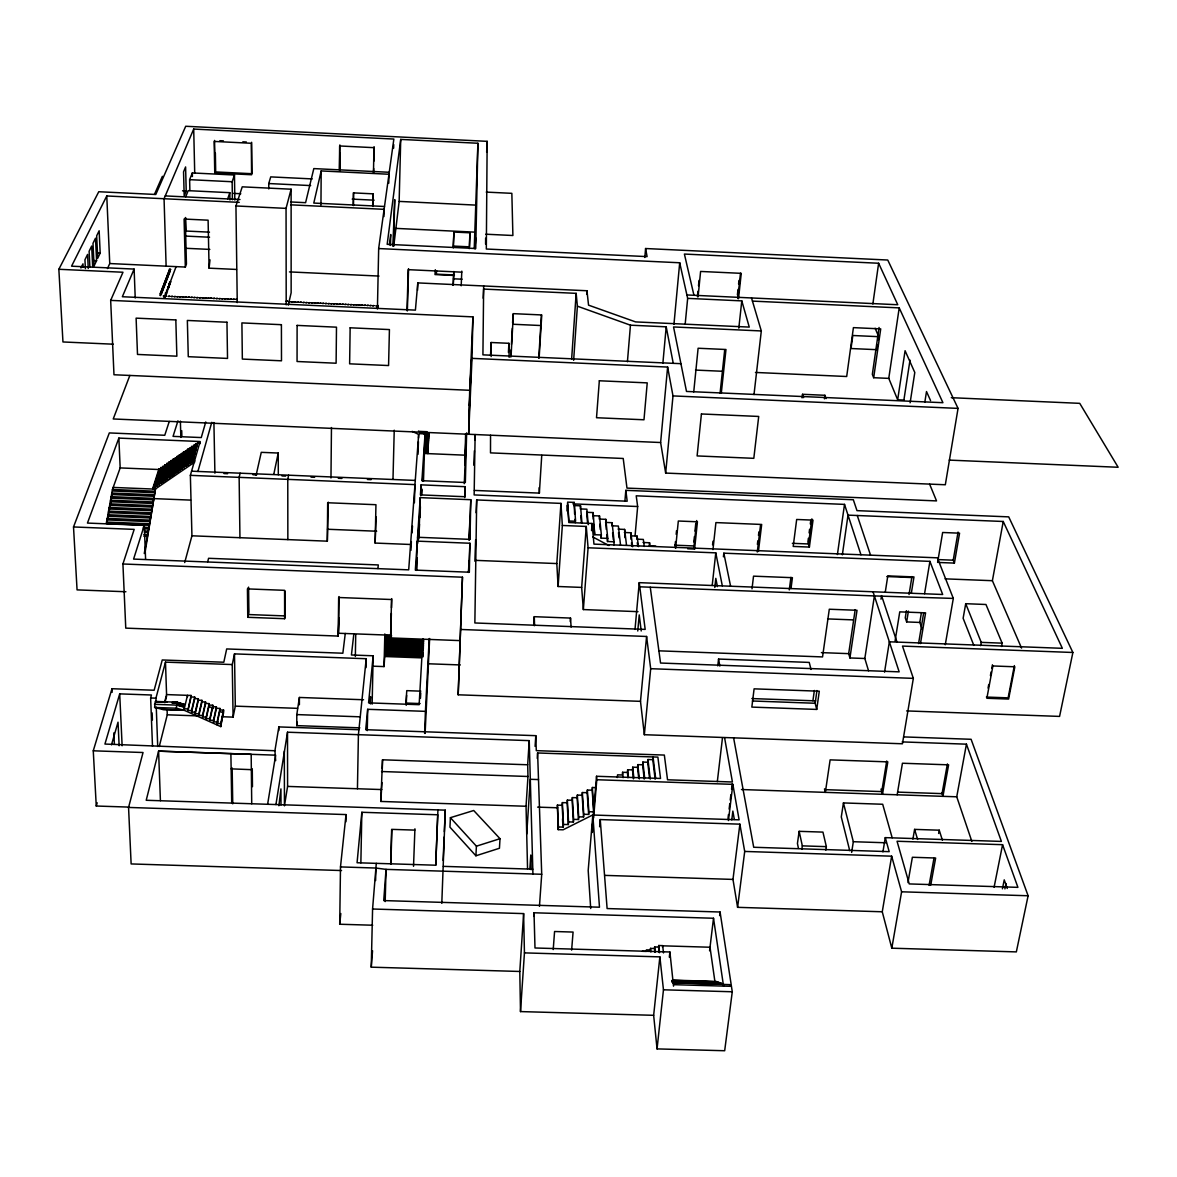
<?xml version="1.0" encoding="UTF-8"?>
<svg xmlns="http://www.w3.org/2000/svg" width="1177" height="1177" viewBox="0 0 1177 1177"><rect width="100%" height="100%" fill="white"/><g stroke="black" fill="none" stroke-linecap="round" stroke-linejoin="round"><path stroke-width="1.5" d="M359.868 727.842L296.781 725.635L296.795 714.586L299.399 697.461L363.561 699.756M299.385 704.758L299.399 697.461M490.544 435.284L490.5 452.88L623.221 458.471L626.973 488.102L936.539 500.902L929.609 484.1M491.147 356.543L491.162 342.507L508.905 343.301L509.155 357.337M320.953 205.048L321.189 170.93L388.969 174.255L388.763 183.215M113.36 344.199L62.955 341.963L58.85 269.283L98.765 191.733L155.791 194.485L185.716 126.263L487.16 141.343L486.322 249.024L647.1 256.615L645.585 248.524L887.752 260.029L958.049 408.39L945.322 484.762L665.667 473.08L660.621 442.523L667.624 367.062L472.006 358.367L472.933 316.878L110.667 300.385L113.978 374.757L469.697 390.293L468.637 434.342L472.006 358.367M184.701 562.547L191.939 535.8L327.324 541.17L327.677 502.756L375.949 504.712L375.139 543.068L411.288 544.51M328.295 502.167L327.324 541.17M485.586 244.095L485.63 238.137M330.972 477.98L331.458 427.545M339.388 169.709L339.638 145.963L373.948 147.669L373.462 173.21M339.579 170.503L339.859 144.948M339.844 170.9L340.05 152.686M483.659 285.967L482.923 354.851L680.924 363.678M125.895 591.751L77.064 589.883L73.518 526.958L134.178 529.385L122.923 563.989L125.762 628.135L338.196 636.066L338.652 597.504L391.558 599.52L390.558 638.022L390.867 634.388M338.991 596.592L338.549 633.255L390.793 635.212L391.367 613.246M339.05 617.793L338.196 636.066M372.726 925.225L339.712 924.239L340.491 866.919L346.023 814.572L128.558 807.437L131.133 863.933L341.536 870.539M353.174 205.269L353.35 192.881L372.918 193.837L372.682 206.21M353.497 205.578L353.688 192.719M345.92 821.811L346.023 814.572M475.626 539.831L474.89 561.238M637.993 611.657L583.351 609.568L581.659 587.411L558.104 586.499L562.341 525.472L560.943 503.388L476.7 499.945L474.861 622.971L645.173 629.401L639.243 582.659L942.674 594.488L929.918 561.37L723.826 553.175L723.414 556.795M355.351 656.457L355.719 634.668M357.44 788.752L358.411 734.683L366.209 658.723L234.488 653.882L232.252 664.564L233.09 717.131L222.129 716.734M372.962 206.519L373.197 193.661M373.624 172.166L373.697 168.532M373.83 161.234L374.109 146.654M360.868 862.844L361.839 812.277L437.741 814.778L435.711 865.213L357.072 862.756L361.839 812.277M366.032 667.653L366.209 658.723M367.268 730.652L367.695 709.304L425.412 711.349L429.222 638.655M377.42 308.948L378.67 248.553L393.854 139.063L193.705 129.058L164.059 198.722L166.119 266.164M370.402 703.92L370.549 696.578L369.916 703.272M475.361 243.61L475.493 237.651L475.125 248.921M469.623 539.596L470.02 520.322L469.123 539.846M477.906 143.256L475.729 248.524L387.174 244.33L400.724 139.401L477.906 143.256L474.243 248.479M469.917 543.244L469.329 572.213L415.334 570.109L417.291 541.14L469.917 543.244L468.578 572.449M417.555 537.271L420.233 497.636L470.8 499.71L469.991 539.36L417.555 537.271L417.379 542.744M372.138 704.14L373.168 655.795L351.423 654.986L353.836 633.976M376.066 516.865L375.139 543.068M383.952 216.553L384.099 209.329L290.587 204.827M903.73 736.905L971.099 739.288L1028.109 895.756L1016.339 951.899L891.813 948.191L882.264 911.778L737.596 907.335L744.703 851.442L739.877 824.165L600.241 819.575L607.111 908.556L720.074 912.013L732.271 991.77L724.679 1050.737L657.046 1048.898L653.647 1015.31L520.499 1011.587L519.793 971.466L371.255 967.17L372.579 909.012L376.287 863.359M375.61 880.558L375.904 868.038L340.491 866.919M390.484 245.419L390.735 234.517L389.44 244.757M393.633 148.184L393.721 144.536M392.853 246.273L394.722 199.59L393.589 245.993M373.227 666.197L384.04 666.579L384.835 633.947M526.045 806.26L380.818 801.449L382.525 759.798L527.679 764.77L527.973 776.482L526.045 806.26L527.546 868.597M384.04 666.579L386.188 635.418L391.588 635.624M380.818 801.449L381.951 782.558M382.304 768.552L382.525 759.798M393.765 246.008L399.15 201.399L400.724 139.401M393 478.745L394.236 430.208M391.514 607.759L391.75 598.607M906.628 710.923L1059.58 716.41L1072.88 652.485L902.494 646.085L913.337 678.364L902.435 743.776L644.349 734.713L640.494 701.345L458.177 694.798L462.473 577.201L122.923 563.989M465.239 486.69L464.974 496.723L420.424 494.899L421.101 484.865L465.239 486.69L464.753 497.577M466.636 432.886L465.342 482.496L421.91 480.702L425.029 434.284L418.468 431.032M385.188 901.582L386.041 869.376L375.904 868.038M390.69 863.771L391.647 829.358L414.76 830.109M390.896 864.198L391.853 829.873M407.036 310.551L408.184 269.665L461.781 272.167M407.36 310.86L408.551 268.65M458.177 694.798L462.473 577.201M464.297 483.688L466.327 434.298M465.636 433.857L464.797 465.018L466.136 434.166M469.932 232.811L469.535 246.846L453.248 246.067L453.925 232.046L469.932 232.811L469.255 248.671M417.57 290.248L417.791 282.907L586.97 290.748L588.544 305.152L635.609 321.909L749.263 327.088L741.79 300.885L687.662 298.37L679.703 262.765L378.67 248.553M406.639 695.401L406.197 705.303M410.95 550.35L411.362 541.567M414.392 502.785L414.966 484.615L190.365 475.346L191.939 535.8M418.026 454.293L418.423 441.64M418.541 438.021L418.659 434.401L412.185 431.37M416.349 570.404L417.291 541.14M416.687 570.198L417.099 557.736M418.585 539.39L419.233 519.381L417.614 543.539M418.924 537.948L420.233 497.636M419.159 533.313L419.468 524.162M419.703 516.85L420.057 505.875M420.027 517.571L420.38 506.669M420.733 495.767L421.101 484.865M421.44 495.193L421.616 489.764M422.72 480.805L422.881 475.537L422.543 480.613M423.47 481.29L425.029 434.284M413.524 866.301L414.922 828.814M428.796 433.165L427.854 453.616L428.811 433.062L419.954 432.798M251.731 803.788L251.172 754.325L158.601 751.147L146.213 800.272L445.259 810.144L441.802 903.318M423.014 656.884L423.146 653.338M424.617 733.389L425.412 711.349M425.103 733.462L429.634 638.508M453.307 247.92L453.925 232.046M453.189 285.349L453.763 273.314M435.74 865.242L437.932 809.894M461.193 285.79L461.796 271.137M443.126 860.461L444.112 837.097M444.347 831.698L445.259 810.144M450.394 817.677L449.967 827.181L475.905 855.782L499.445 848.264L500.004 838.701L473.713 810.512L450.394 817.677L476.405 846.175L475.905 855.782M469.697 390.293L472.933 316.878M469.329 405.418L471.344 359.971L469.079 416.261M453.248 285.334L453.778 271.504M468.961 539.949L470.8 499.71M486.66 152.216L487.16 141.343M468.49 572.154L468.99 561.223M473.743 465.15L474.405 450.747M474.89 439.948L475.14 434.548L474.14 494.928L627.179 501.211L625.826 490.338L853.325 499.739L856.988 510.641L1008.704 516.865L1072.88 652.485M483.188 298.237L483.615 289.071L576.156 293.353L577.392 306.182L573.64 360.309M476.096 512.745L476.7 499.945M490.544 355.292L491.162 342.507M508.42 352.438L508.905 343.301M510.774 356.911L511.156 349.775M511.451 344.42L512.319 328.339M512.598 322.984L513.084 314.053M511.039 356.631L513.349 313.656L541.758 314.95L539.14 357.882M422.94 638.67L419.144 704.685L368.592 702.875L373.168 655.795M420.454 698.255L420.748 692.929M385.453 648.13L386.203 635.786M538.772 358.161L541.376 315.348M474.39 490.426L539.36 493.104L541.744 455.381M533.711 625.458L534.27 616.689L570.521 618.072L571.11 627.091M527.679 764.77L529.238 740.627L287.512 732.212L275.933 804.553M526.722 834.022L530.312 779.292L538.507 779.571M519.793 971.466L523.618 913.602L372.579 909.012M535.094 746.38L535.8 735.669L365.709 729.711L367.695 709.304M435.313 269.724L434.99 274.565L454.293 275.462M421.646 494.193L421.984 489.102M436.564 270.695L436.329 274.153L454.44 274.991M529.841 869.214L530.783 855.002L531.18 869.729M537.256 758.371L537.609 752.971L657.884 757.12L660.532 778.453L596.533 776.276L593.046 818.03M520.499 1011.587L524.442 952.884L523.618 913.602M558.104 586.499L556.809 563.562L560.943 503.388M571.625 359.206L576.156 293.353M533.769 916.397L534.02 912.778L713.512 918.251L723.546 986.105M566.976 510.95L567.373 505.477M539.449 906.305L541.714 874.276L537.609 752.971M411.994 532.931L412.494 526.031M586.705 294.397L586.97 290.748M574.611 514.114L574.185 502.402L567.608 502.138L568.918 520.984L575.612 521.249L574.185 502.402M418.659 434.401L408.699 569.845L133.589 559.09L144.285 525.354L87.451 523.074L118.862 438.094L200.119 441.522L190.365 475.346M570.256 621.574L570.521 618.072M557.398 805.112L558.428 826.96L563.283 827.107L562.179 805.274L557.398 805.112L558.222 829.638L563.077 829.8L593.841 814.41M573.964 505.536L580.526 505.801L580.305 508.92L586.867 509.185L588.22 524.677M558.222 829.638L558.428 826.96M562.179 805.274L562.385 802.611L567.152 802.773L568.344 824.577L563.489 824.43L562.385 802.611M553.219 949.559L554.573 931.507L573.081 932.066L571.625 950.104M563.283 827.107L563.489 824.43M581.659 587.411L586.278 526.443L562.341 525.472M567.152 802.773L567.358 800.095L572.14 800.257L573.405 822.046L568.55 821.884L567.358 800.095M583.351 609.568L588.088 547.776L586.278 526.443M568.344 824.577L568.55 821.884M591.545 530.636L592.09 523.471L568.8 522.529L567.491 503.653M593.267 519.145L593.193 512.583L586.632 512.304M572.14 800.257L572.36 797.594L577.142 797.741L578.481 819.516L573.611 819.354L572.36 797.594M613.908 544.922L614.159 541.788L607.509 541.523L607.773 538.389L601.109 538.124L601.359 534.976L594.694 534.711L593.193 512.583M371.255 967.17L372.55 950.781M573.405 822.046L573.611 819.354M577.142 797.741L577.348 795.078L582.144 795.225L583.557 816.97L578.701 816.809L577.348 795.078M592.943 515.688L599.505 515.953L599.255 519.057L605.802 519.337L607.773 538.389M578.481 819.516L578.701 816.809M582.144 795.225L582.35 792.548L587.146 792.709L588.647 814.425L583.777 814.263L582.35 792.548M606.258 529.37L605.802 519.337M583.557 816.97L583.777 814.263M587.146 792.709L587.367 790.032L592.163 790.194L593.738 811.88L588.868 811.718L587.367 790.032M605.552 522.426L612.084 522.691L611.834 525.795L618.366 526.06L620.544 545.186M588.647 814.425L588.868 811.718M627.429 361.722L630.46 325.19L577.392 306.182M592.163 790.194L592.384 787.501L595.577 787.619M596.533 776.276L596.798 779.733L732.844 784.353L739.112 819.839L592.825 815.014L588.191 870.436L590.707 908.512M591.972 830.741L592.59 823.488M593.738 811.88L592.384 787.501M592.384 832.477L592.678 828.843M593.605 817.927L596.798 779.733M644.834 257.469L645.585 248.524M624.899 501.137L625.826 490.338M624.987 537.727L624.619 529.415L618.102 529.15M599.637 826.74L600.241 819.575M385.6 648.733L386.689 636.242M417.791 282.907L415.407 310.125L122.349 296.736L134.119 269.077L71.562 266.179L106.769 195.97L239.24 202.356M631.034 539.331L630.872 532.754L624.354 532.49M635.08 535.623L637.654 506.522L636.213 495.811L844.512 504.389L860.961 554.779M630.607 535.829L637.11 536.094L636.845 539.169L643.333 539.434L644.29 546.452M617.307 777.541L617.557 774.834L622.353 774.996L622.604 772.289L627.415 772.45L627.944 777.82M635.006 629.415L639.243 582.659M637.757 631.004L639.229 614.924L641.215 630.99M662.872 363.296L666.211 326.823L630.46 325.19M627.415 772.45L627.665 769.743L632.476 769.905L633.403 778.85M643.054 542.494L649.557 542.759L649.263 545.819L655.751 546.084M673.95 324.308L679.703 262.765M632.476 769.905L632.726 767.183L637.537 767.36L638.699 778.071M640.494 701.345L646.585 636.463L461.104 629.489M637.537 767.36L637.802 764.638L642.613 764.8L644.216 779.071M665.667 473.08L672.994 395.913L667.624 367.062M644.349 734.713L650.69 668.698L646.585 636.463M642.613 764.8L642.877 762.078L647.703 762.24L649.557 778.277M685.205 323.881L687.662 298.37M647.703 762.24L647.968 759.518L652.794 759.68L655.133 779.262M697.431 296.663L697.961 291.219M698.505 285.79L699.035 280.347M698.079 296.869L700.595 271.446L741.26 273.344L738.509 298.737M652.794 759.68L653.058 756.958L655.633 778.291M675.451 541.552L675.098 545.186L694.033 545.951L696.681 520.543M676.172 534.299L676.54 530.665M693.739 391.926L698.108 348.245L725.974 349.495L721.295 393.147M377.92 568.55L378.288 564.945L208.579 558.295L207.696 561.797M339.712 924.239L340.815 913.529M654.853 952.105L654.471 948.515L650.528 948.397L650.366 949.971L646.438 949.854L646.276 951.413L642.333 951.296M693.841 541.994L694.401 536.565M694.96 531.136L695.725 523.883M687.692 548.776L694.592 549.056L697.431 521.794L678.32 521.014L675.598 548.305L675.039 544.804M654.471 948.515L654.633 946.955L658.576 947.073L659.149 952.443M658.576 947.073L658.737 945.514L662.68 945.631L663.49 952.929M653.647 1015.31L659.87 956.872L524.442 952.884M720.074 393.236L724.723 349.716M662.504 947.191L662.68 945.631M737.405 294.853L737.994 289.439M738.582 284.01L738.979 280.406M737.744 298.531L740.48 273.196M657.046 1048.898L663.46 989.798L659.87 956.872M712.571 544.819L712.968 541.214M712.968 549.6L715.91 522.588L761.681 524.456L758.429 551.41M669.316 957.166L669.89 951.987L534.991 947.985L534.02 912.778M738.803 328.148L741.79 300.885M712.203 585.425L715.778 552.852L588.088 547.776M714.807 587.485L715.807 578.363L717.396 586.587M673.524 986.179L669.89 951.987M717.779 665.873L718.558 659.046L809.232 662.416L811.041 669.463M754.001 394.575L761.313 330.958L751.514 297.958M717.323 781.675L722.472 737.847M752.015 588.809L753.53 576.156L792.415 577.686L791.003 588.515M757.399 544.377L757.826 540.787M758.474 535.417L758.915 531.842M757.282 552.013L760.533 525.104M709.584 950.795L713.512 918.251M728.033 818.162L728.475 814.543M729.122 809.114L729.784 803.685M730.226 800.08L730.888 794.652M731.55 789.223L732.197 783.808M728.431 820.546L732.844 784.353M345.273 633.461L342.86 653.22L226.69 648.939L223.807 662.224L162.249 659.973L154.143 690.237L111.992 688.722L93.263 750.808L96.264 806.024L128.955 807.098M719.633 915.603L720.074 912.013M731.785 819.913L732.859 811.085L734.316 819.442M737.596 907.335L732.977 879.41L739.877 824.165M802.067 397.87L802.523 394.295L824.886 395.281L826.033 398.62M789.281 589.927L790.929 577.333M824.415 398.841L824.886 395.281M808.393 538.257L807.922 541.847L809.393 547.07L793.195 546.422L796.682 519.469L813.013 520.131L809.393 547.07M809.114 532.887L809.585 529.312M810.306 523.942L810.791 520.366M811.88 518.88L808.525 543.965L792.356 543.318M812.91 700.771L814.366 690.458M816.72 709.422L819.295 691.208L754.104 688.839L751.838 707.097L816.72 709.422L815.161 703.257L816.956 690.546M837.406 554.558L844.512 504.389M872.863 303.99L878.63 263.251L684.396 254.055L693.944 295.28M825.827 850.147L826.357 846.646L822.944 832.11L799.154 831.33L797.432 843.526L798.477 848.396M842.349 554.838L848.014 515.129L1003.231 521.485L1062.36 648.321L889.356 641.803L884.545 672.126M801.831 849.382L802.331 845.866L799.154 831.33M879.072 327.471L872.334 374.36L873.672 377.714L888.767 378.376L897.668 399.783L904.26 400.077M877.071 348.054L877.542 344.802M878.248 339.932L878.704 336.681L875.144 328.265M873.672 377.714L880.72 328.883L853.413 327.633L846.69 376.508L755.457 372.447M888.767 378.376L899.213 307.888L752.456 301.106M868.552 670.816L864.83 658.502L849.926 657.958L848.676 653.647L855.193 609.612M849.926 657.958L857.018 610.289L829.299 609.23L822.546 656.928L659.046 650.837M296.781 725.635L297.295 722.192M897.668 399.783L905.084 350.717L914.794 372.491L910.115 402.799M903.892 400.062L909.998 360.088M864.83 658.502L874.393 595.93L953.311 598.416L945.263 644.746M892.166 837.744L882.691 804.259L843.438 802.935L841.29 816.97L849.735 850.677M880.999 599.196L881.544 595.621L897.006 642.098M885.281 592.119L887.796 575.891L913.97 576.921L911.336 593.134M851.633 852.428L853.325 841.717L843.438 802.935M924.842 402.107L926.505 391.544L930.566 400.592M895.108 640.818L899.758 611.863L925.593 612.849L920.458 643.598M287.512 732.212L287.585 786.413L284.451 805.833L284.334 751.147M906.422 610.701L905.26 617.881L906.658 621.927L919.796 622.442L922.253 629.298M909.041 594.532L911.94 576.583M906.658 621.927L908.409 611.128M275.668 760.636L274.918 750.749L278.846 726.915L358.926 729.711M267.62 804.274L275.639 755.163L158.601 751.147L160.41 800.684M886.722 760.989L881.735 791.591L824.68 789.649M919.796 622.442L921.282 613.452M924.563 593.708L929.918 561.37M882.927 851.868L885.281 837.627L1001.392 841.423L966.435 744.173L902.171 741.907M918.575 643.539L923.68 612.864M897.154 794.784L902.435 763.24L948.618 764.844L942.939 796.343L941.791 792.842M937.613 562.429L942.645 532.49L959.564 533.181L954.4 563.092L939.29 562.503M144.948 553.19L155.452 489.146L113.183 487.425L113.257 488.926M882.264 911.778L891.651 856.179L744.703 851.442M958.063 532.092L953.223 560.193L938.157 559.59M284.643 618.705L284.584 590.324L247.435 588.897L247.773 617.307L284.643 618.705L285.275 615.1M891.813 948.191L901.597 891.798L891.651 856.179M912.896 839.142L914.603 829.388L939.231 830.197L942.424 840.26M907.967 882.573L912.381 857.268L935.641 858.018L930.727 885.119M1001.524 646.453L1002.142 643.157L985.958 604.492L965.714 603.698L963.124 618.263L973.835 645.393M947.397 763.917L942.056 793.622L898.183 792.136M929.065 885.384L933.964 858.327M938.643 833.448L939.231 830.197M980.632 645.673L981.235 642.362L965.714 603.698M1021.562 648.115L992.388 580.702L1003.231 521.485M971.864 841.437L956.739 796.8L966.435 744.173M106.886 522.882L109.902 506.801M110.579 503.226L112.256 494.281M988.062 688.089L988.739 684.499M990.416 675.539L991.093 671.949M991.755 668.359L992.432 664.784M1014.353 665.593L1008.13 697.858L986.385 697.064M288.586 475.199L287.776 479.363L287.85 539.61M994.079 887.296L1002.569 844.689L897.051 841.246L909.247 883.927L1017.914 887.355L1002.569 844.689M233.09 717.131L235.312 706.141L234.488 653.882M1002.421 888.826L1004.231 879.866L1007.262 888.488M1004.908 888.9L1005.997 883.53M247.773 617.307L248.877 611.908L248.597 587.117M172.386 702.242L177.815 702.434L177.094 705.317L177.006 702.198L155.261 701.433L154.614 707.451L176.388 708.216L184.289 710.305L220.805 726.621L223.586 710.069L220.025 709.952L217.142 723.487L220.746 723.62L223.586 710.069M273.829 474.14L278.228 453.042L261.265 452.336L256.115 475.184M220.776 725.12L223.615 711.57M217.112 721.987L219.996 708.451L216.421 708.333L213.508 721.869L217.112 721.987L217.142 723.487M217.171 724.988L217.892 721.604M213.478 720.368L216.391 706.833L212.816 706.715L209.859 720.236L213.478 720.368L213.508 721.869M209.83 718.735L212.787 705.214L209.212 705.097L206.21 718.603L209.83 718.735L209.859 720.236M206.181 717.102L209.168 703.596L205.592 703.463L202.562 716.97L206.181 717.102L206.21 718.603M202.518 715.469L205.563 701.978L201.988 701.845L198.898 715.336L202.518 715.469L202.562 716.97M198.869 713.836L201.944 700.344L198.369 700.227L195.25 713.703L198.869 713.836L198.898 715.336M195.205 712.188L198.325 698.726L194.735 698.594L191.586 712.07L195.205 712.188L195.25 713.703M321.189 170.93L313.788 203.077L384.496 206.49M288.277 305.123L291.146 292.749L291.116 189.203L242.241 186.834L235.944 205.96L237.254 302.636M191.542 710.555L194.705 697.093L191.115 696.961L187.923 710.422L191.542 710.555L191.586 712.07M187.923 710.422L191.071 695.46L166.575 694.592L164.854 701.315M178.83 704.052L184.112 704.243L183.435 707.053L183.347 704.023L182.656 706.847L182.567 703.802L179.022 703.669M240.137 473.183L239.137 477.362L239.946 537.712M172.077 703.037L181.008 703.346L180.302 706.2L180.213 703.125L172.239 702.64M182.567 703.802L181.876 706.627L181.788 703.566L181.096 706.421L181.008 703.346M173.21 702.478L178.624 702.669L177.904 705.538L177.815 702.434M180.213 703.125L179.507 705.979L179.419 702.89L178.713 705.759L178.624 702.669M176.388 708.216L177.006 702.198M159.248 746.556L167.266 714.807L167.09 709.672M164.898 702.728L166.634 695.99M128.558 807.437L143.035 752.515L93.263 750.808M156.07 701.742L155.938 698.167L165.486 662.121L232.252 664.564M286.202 304.872L286.055 208.373L291.116 189.203M152.495 746.292L150.641 697.976L151.436 695.004L119.701 693.871L104.93 744.055L274.918 750.749M197.913 471.447L211.772 422.322M205.754 421.969L201.267 437.564L173.048 436.373L177.977 420.792M96.264 806.024L97.191 802.802M155.452 489.146L149.347 525.295L106.401 523.588L112.448 489.485L120.172 467.916L159.307 469.535L153.069 489.043L153.025 487.543L155.129 487.631L155.084 486.13L157.203 486.219L157.144 484.718L159.263 484.806L159.219 483.306L161.337 483.394L161.293 481.893L163.412 481.982L163.353 480.481L165.471 480.569L165.427 479.054L167.546 479.142L167.502 477.641L169.62 477.73L169.576 476.214L171.695 476.302L171.651 474.802L173.769 474.89L173.725 473.375L175.859 473.463L175.814 471.948L177.933 472.036L177.889 470.535L180.007 470.623L179.963 469.108L182.097 469.196L182.052 467.681L184.171 467.769L184.142 466.254L186.26 466.342L186.216 464.827L188.349 464.915L188.305 463.4L190.439 463.488L190.394 461.972L192.528 462.061L197.795 442.243L199.884 442.331L199.928 443.832M192.528 462.061L197.795 442.243M111.477 744.82L118.024 722.178L119.142 745.747M190.394 461.972L195.735 443.655L197.839 443.744M190.439 463.488L195.735 443.655M188.305 463.4L193.69 445.068L195.779 445.156M188.349 464.915L193.719 446.569L191.63 446.48L186.216 464.827M184.671 466.092L189.129 451.056M268.783 188.938L268.753 183.538L270.725 176.888L312.258 178.919M186.26 466.342L191.189 449.643M182.097 469.196L187.54 449.29L191.674 447.981L191.63 446.48M184.142 466.254L189.585 447.893M179.963 469.108L185.495 450.703L187.584 450.791M180.007 470.623L185.525 452.189L183.45 452.1L177.889 470.535M182.052 467.681L187.54 449.29M177.933 472.036L182.979 455.278M175.814 471.948L181.405 453.513L183.48 453.601L183.45 452.1M176.359 471.786L181.405 453.513M173.725 473.375L179.36 454.91L181.435 454.999M173.769 474.89L179.36 454.91M171.651 474.802L177.315 456.308L179.404 456.396M171.695 476.302L177.315 456.308M168.076 477.465L173.225 459.118L177.359 457.809M169.576 476.214L175.27 457.721M169.62 477.73L174.799 460.884M165.471 480.569L171.195 460.516L173.269 460.604M167.502 477.641L173.225 459.118M144.256 553.528L149.347 525.295M163.353 480.481L169.15 461.914L171.239 462.002M163.412 481.982L168.679 465.092M165.427 479.054L171.195 460.516M161.293 481.893L167.119 463.311L169.208 463.4L169.15 461.914M161.337 483.394L166.634 466.489M159.219 483.306L165.089 464.709L167.163 464.797L167.119 463.311M159.807 483.114L165.089 464.709M155.129 487.631L160.528 470.682M157.144 484.718L163.059 466.107L165.133 466.195M157.203 486.219L163.103 467.593L161.014 467.504L155.084 486.13M153.025 487.543L158.983 468.902L161.072 468.976L161.014 467.504M169.267 421.454L164.765 435.269L109.329 432.93L73.518 526.958M236.489 269.445L209.079 268.165L209.992 259.837M227.72 198.795L229.824 192.675L188.158 190.659L185.731 196.765M232.413 199.737L232.149 181.744L234.473 175.005L192.322 172.945L189.629 179.669L189.88 190.483M107.475 268.547L109.755 263.545L185.333 267.061L186.437 264.045L185.26 217.936M214.758 172.945L214.17 141.431L251.304 143.27L251.598 174.755L214.758 172.945L215.671 170.488L215.362 153.025M164.236 296.03C160.087 295.721 170.15 296.825 165.516 295.824M176.094 266.635L164.353 297.796M129.853 375.448L113.227 418.968L660.621 442.523M186.216 190.968L184.186 196.029L183.553 171.871L185.598 166.943L186.216 190.968L182.538 190.792M110.667 300.385L122.982 272.24L58.85 269.283M154.452 194.367L162.397 176.315M96.588 260.661L94.086 265.914L92.998 243.33L95.514 238.195L96.588 260.661L93.189 260.5M100.177 253.07L97.735 258.234L96.676 235.812L99.148 230.766L100.177 253.07L96.823 252.923M80.948 267.959L82.964 263.854L83.14 267.4M155.187 489.132L194.646 462.149L194.617 460.634L192.484 460.545M289.042 301.739L290.366 301.798L288.998 301.9M160.366 295.206C161.337 296.295 159.027 294.941 160.69 295.25M476.405 846.175L500.004 838.701M167.752 287.718L168.752 287.894L167.59 288.13M167.605 289.189L167.781 288.689M166.604 290.734L167.62 290.896L166.457 291.131M166.457 292.205L166.648 291.705M165.471 293.75L166.487 293.926L165.31 294.162M165.324 295.25L165.516 294.736M164.324 296.81L165.339 296.987L164.162 297.222M169.988 281.774L170.989 281.936L170.224 282.23M168.87 284.731L169.871 284.908L168.723 285.143M168.723 286.202L168.914 285.702M672.317 980.088L716.558 981.5M673.009 980.397L717.381 981.824M671.876 980.662L717.808 981.986M672.111 980.824L718.823 982.324M672.817 981.147L719.662 982.648M673.524 981.471L720.089 982.81M672.082 981.574L720.927 983.133M672.788 981.898L721.354 983.295M673.156 982.059L722.222 983.634M672.067 982.339L723.075 983.972M672.773 982.677L723.517 984.134M673.126 982.839L729.843 984.634L730.093 986.297L673.685 984.678M663.46 989.798L732.271 991.77M662.695 945.822L710.011 947.235L715.086 982.78M443.332 866.36L532.798 869.185M604.64 875.379L732.977 879.41M541.714 874.276L386.041 869.376L383.731 900.582L599.476 907.202L592.825 815.014M901.597 891.798L1028.109 895.756M381.554 771.523L527.973 776.482M741.466 789.532L956.739 796.8M287.585 786.413L381.789 789.561M537.624 807.128L557.692 807.79M853.325 841.717L886.325 842.791M802.331 845.866L826.357 846.646M150.641 697.976L155.938 698.167M156.129 701.669L166.972 702.051M157.012 701.904L162.411 702.095M235.312 706.141L297.546 708.348M154.496 704.317L176.285 705.097M187.879 708.922L184.245 708.789L187.481 695.327L187.526 696.843M162.338 709.348L184.289 710.202L184.112 704.243M184.289 710.305L163.176 709.554L154.614 707.451M296.795 714.586L360.074 716.822M167.266 714.807L198.354 715.91M385.909 640.082L423.749 641.494M385.791 641.391L423.676 642.804M385.762 642.421L423.646 643.834M385.644 643.731L423.573 645.143M385.629 644.761L423.529 646.173M385.512 646.07L423.455 647.482M385.482 647.1L423.426 648.512M385.365 648.424L423.352 649.822M385.335 649.454L423.308 650.852M385.232 650.778L423.234 652.176M385.203 651.808L423.205 653.206M385.085 653.132L423.132 654.53L423.087 655.56L385.056 654.162M408.566 656.06L412.2 656.192M421.204 656.825L384.938 655.486L384.923 656.516L421.175 657.855M650.69 668.698L913.337 678.364M428.708 663.784L460.339 664.946M751.868 698.564L815.661 700.874M752.383 700.992L815.161 703.257M420.851 691.164L406.771 690.649L405.933 703.052L420.145 703.566M639.773 586.808L874.393 595.93M827.593 618.911L853.281 619.896M981.235 642.362L1002.142 643.157M821.399 652.617L848.676 653.647M386.071 636.728L391.47 636.919M386.041 637.757L459.663 640.597M385.924 639.052L423.794 640.465M111.109 496.65L153.584 498.371M154.202 498.621L190.586 500.107M111.182 498.151L153.643 499.872M110.432 500.24L152.981 501.961M110.506 501.755L153.039 503.476M109.755 503.859L152.363 505.58M109.829 505.36L152.421 507.081M109.078 507.478L151.759 509.2M109.137 508.979L151.818 510.7M108.387 511.112L151.142 512.834M108.461 512.613L151.2 514.334M107.71 514.746L150.524 516.468M107.784 516.262L150.582 517.968M107.019 518.41L149.906 520.116M107.092 519.91L149.965 521.632M327.5 529.253L376.684 531.224M106.327 522.073L149.288 523.794M143.285 527.252L148.67 527.473M143.344 528.767L148.729 528.973M144.447 531.018L148.037 531.151M144.506 532.519L148.096 532.666M143.815 534.711L147.419 534.858M143.874 536.226L147.478 536.359M475.655 560.37L556.809 563.562M886.84 576.553L912.322 577.554M945.072 578.849L992.388 580.702M231.148 768.861L251.348 769.655M424.779 442.964L428.325 443.111M424.735 444.362L428.281 444.509M424.676 445.244L428.222 445.392M424.632 446.627L428.178 446.774M424.573 447.51L428.119 447.672M424.529 448.908L428.075 449.055M424.47 449.791L428.016 449.952M424.411 451.188L427.972 451.335M424.353 452.071L427.913 452.233M424.367 452.571L427.913 452.718M424.308 453.469L465.062 455.175M191.571 471.183L415.275 480.422M223.968 473.551L227.602 473.713M252.981 474.758L256.615 474.905M282.009 475.949L285.628 476.111M311.022 477.156L314.642 477.303M338.27 478.274L341.904 478.436M367.43 479.48L371.079 479.642M572.89 503.874L637.654 506.522M112.448 489.485L154.805 491.206M112.521 490.986L154.849 492.707M111.786 493.06L154.187 494.781M111.844 494.561L154.246 496.282M672.994 395.913L958.049 408.39M420.012 431.4L427.074 431.709M419.895 433.666L428.737 434.048M425.162 435.284L428.693 435.431M425.103 436.152L428.634 436.314M425.044 437.55L428.59 437.697M949.206 460.104L1118.15 467.269L1079.736 403.343L951.296 397.694M424.985 438.433L428.531 438.58M424.941 439.815L428.487 439.963M424.882 440.698L428.428 440.845M424.838 442.081L428.384 442.228M761.313 330.958L673.553 326.956L686.5 391.441L942.924 402.696L899.213 307.888M878.704 336.681L852.81 335.504L851.015 348.524L876.836 349.687M512.76 324.249L540.184 325.499M695.504 370.078L723.016 371.299M185.819 236.091L209.565 237.224M186.128 248.303L209.815 249.406M453.439 278.802L462.12 279.199M289.468 271.902L378.994 276.065M686.897 294.956L897.757 304.74L878.63 263.251M486.233 192.101L511.848 193.337L512.892 235.503L485.821 234.208M189.629 179.669L232.149 181.744M268.753 183.538L310.654 185.583M233.502 193.381L240.799 193.734M352.203 199.119L374.124 200.178M399.15 201.399L475.214 205.078M165.251 195.912L239.976 199.516M291.013 201.973L305.593 202.679L313.818 168.591L389.249 172.283M235.944 205.96L286.055 208.373M395.884 228.382L474.611 232.134M185.892 231.03L209.491 232.149M219.864 140.696L223.395 140.857M242.815 141.828L246.346 142.005M170.032 282.73L169.267 283.024M166.84 290.13L167.796 289.763M208.667 706.332L213.552 708.525M220.055 711.438L223.645 713.056M592.811 536.977L608.892 545.525M953.032 559.722L954.4 563.092M953.311 598.416L937.363 557.824L593.958 544.127L592.09 523.471M857.268 515.511L870.539 555.161M873.025 591.766L899.154 671.846L660.547 663.034L650.263 587.22M802.523 394.295L803.597 397.635M914.603 829.388L917.619 839.451M881.014 789.061L882.515 794.298L887.811 761.872L830.123 759.871L825.342 792.371L824.488 788.87M885.281 837.627L889.179 851.648L753.707 847.263L733.595 737.773M723.826 553.175L730.593 586.22M715.778 552.852L722.325 585.896M666.211 326.823L673.244 363.34M718.558 659.046L719.853 666.094M693.959 545.554L694.592 549.056M724.576 737.641L732.418 781.999L667.536 779.792L664.343 755.075L536.285 750.646L535.8 735.669M649.557 542.759L650.042 546.275M637.11 536.094L638.478 546.599M637.287 542.671L637.743 546.187M630.872 532.754L632.623 546.731M631.475 542.832L631.917 546.334M624.619 529.415L626.502 545.098M647.968 759.518L650.248 779.1M618.499 532.637L619.087 537.86M642.877 762.078L644.687 778.115M658.737 945.514L659.517 952.664M612.084 522.691L614.159 541.788M612.584 532.754L613.335 539.713M637.802 764.638L639.346 778.909M654.633 946.955L655.206 952.325M632.726 767.183L633.844 777.909M650.528 948.397L650.896 951.987M606.802 534.579L607.509 541.523M627.665 769.743L628.386 776.894M599.505 515.953L601.359 534.976M599.77 524.265L600.27 529.459M600.77 534.652L601.109 538.124M622.604 772.289L623.119 777.659M593.752 524.339L594.694 534.711M586.779 514.04L587.529 522.662M580.526 505.801L581.924 522.971M580.864 515.806L581.409 522.691M574.994 519.278L575.244 522.706M567.388 505.257L567.741 510.421M562.532 818.868L562.886 826.151M111.992 688.722L112.153 692.297M113.845 732.888L114.375 743.761M89.879 267.047L89.114 251.29L91.674 246.052L92.689 266.958M88.26 268.488L87.569 254.438L84.95 259.779L85.391 268.606M119.701 693.871L122.128 745.747M539.125 487.705L539.36 493.104M118.862 438.094L120.172 467.916M106.769 195.97L109.755 263.545M156.261 707.112L157.718 746.483M152.113 712.865L152.392 720.015M144.285 525.354L145.595 559.325M134.119 269.077L135.223 297.972M534.27 616.689L534.579 625.708M158.983 468.902L159.042 470.373M165.486 662.121L166.575 694.592M529.238 740.627L532.931 873.996M191.071 695.46L191.115 696.961M181.714 430.635L181.861 436.064M180.375 421.101L180.846 437.403M198.325 698.726L198.369 700.227M185.613 217.51L185.966 231.486M185.333 267.061L184.098 219.04L208.108 220.187L209.079 268.165M194.705 697.093L194.735 698.594M192.322 172.945L192.41 176.521M201.944 700.344L201.988 701.845M209.168 703.596L209.212 705.097M193.705 129.058L194.72 173.151M205.563 701.978L205.592 703.463M216.391 706.833L216.421 708.333M212.787 705.214L212.816 706.715M220.746 723.62L220.805 726.621M219.996 708.451L220.025 709.952M213.905 422.528L214.905 473.183M230.883 753.515L231.722 803.023M214.567 140.431L215.141 171.916L251.937 173.71L251.643 142.27M232.149 767.948L232.752 803.832M234.473 175.005L234.811 200.016M229.824 192.675L229.942 199.958M252.261 768.743L252.466 786.663M248.038 587.941L248.347 614.541L285.128 615.924L285.084 591.134M278.228 453.042L278.316 474.758M278.846 726.915L278.861 730.52M278.89 805.745L280.935 788.899L280.994 805.009M297.104 325.396L297.06 361.501L336.107 363.222L336.49 327.177L297.104 325.396M350.143 327.795L349.628 363.825L388.572 365.547L389.425 329.575L350.143 327.795M599.328 380.774L596.518 417.732L643.981 419.777L647.232 382.878L599.328 380.774M701.418 413.966L697.108 455.926L753.81 458.324L758.709 416.452L701.418 413.966M378.126 305.549L376.11 305.873L378.126 305.549M377.846 308.153L376.493 308.256L377.846 308.153M377.979 307.109L376.64 307.212L377.979 307.109M373.948 305.623L372.594 305.726L373.948 305.623M371.167 305.49L369.813 305.593L371.167 305.49M368.386 305.358L367.033 305.461L368.386 305.358M365.606 305.24L364.252 305.343L365.606 305.24M362.825 305.108L361.471 305.211L362.825 305.108M358.72 304.917L360.044 304.99L358.72 304.917M357.264 304.858L355.91 304.961L357.264 304.858M354.468 304.725L353.129 304.828L354.468 304.725M351.688 304.608L350.349 304.696L351.688 304.608M348.907 304.475L347.553 304.578L348.907 304.475M346.126 304.343L344.773 304.446L346.126 304.343M343.346 304.225L341.992 304.313L343.346 304.225M340.55 304.093L339.197 304.196L340.55 304.093M336.445 303.901L337.77 303.96L336.445 303.901M334.989 303.843L333.635 303.931L334.989 303.843M332.194 303.71L330.84 303.813L332.194 303.71M329.413 303.578L328.059 303.681L329.413 303.578M992.902 665.961L986.856 698.27L1008.615 699.064L1014.854 666.785L992.902 665.961M326.632 303.46L325.279 303.548L326.632 303.46M323.837 303.328L322.483 303.431L323.837 303.328M321.056 303.195L319.703 303.298L321.056 303.195M316.937 303.019L318.261 303.077L316.937 303.019M315.48 302.945L314.127 303.048L315.48 302.945M312.685 302.813L311.331 302.916L312.685 302.813M309.904 302.695L308.536 302.798L309.904 302.695M307.109 302.563L305.755 302.666L307.109 302.563M304.328 302.43L302.96 302.533L304.328 302.43M300.209 302.254L301.533 302.312L300.209 302.254M298.737 302.18L297.384 302.283L298.737 302.18M295.957 302.048L294.588 302.151L295.957 302.048M293.161 301.93L291.793 302.018L293.161 301.93M287.571 301.15L286.217 301.253L287.571 301.15M235.871 299.311L237.195 299.37L235.871 299.311M234.341 299.238L232.958 299.341L234.341 299.238M231.545 299.105L230.162 299.208L231.545 299.105M228.75 298.987L227.367 299.076L228.75 298.987M225.94 298.855L224.557 298.958L225.94 298.855M223.144 298.723L221.762 298.826L223.144 298.723M220.334 298.59L218.951 298.693L220.334 298.59M217.539 298.472L216.156 298.561L217.539 298.472M214.729 298.34L213.346 298.443L214.729 298.34M210.595 298.149L211.934 298.208L210.595 298.149M209.123 298.09L207.74 298.178L209.123 298.09M206.328 297.958L204.945 298.061L206.328 297.958M203.518 297.825L202.135 297.928L203.518 297.825M200.723 297.693L199.325 297.796L200.723 297.693M197.913 297.575L196.53 297.663L197.913 297.575M195.102 297.443L193.719 297.546L195.102 297.443M192.307 297.31L190.909 297.413L192.307 297.31M189.497 297.192L188.114 297.281L189.497 297.192M186.687 297.06L185.304 297.163L186.687 297.06M183.892 296.928L182.494 297.031L183.892 296.928M181.081 296.795L179.684 296.898L181.081 296.795M178.271 296.678L176.874 296.766L178.271 296.678M175.461 296.545L174.064 296.648L175.461 296.545M172.651 296.413L171.268 296.516L172.651 296.413M169.841 296.295L168.458 296.383L169.841 296.295M166.854 292.926L165.486 293.014L166.854 292.926M169.12 286.894L167.767 286.997L169.12 286.894M170.253 283.922L168.899 284.01L170.253 283.922M169.326 269.327L170.621 269.386L169.326 269.327M160.116 293.882L161.455 293.941L160.116 293.882M160.513 292.852L161.838 292.911L160.513 292.852M160.911 291.822L162.235 291.896L160.911 291.822M161.293 290.807L162.632 290.866L161.293 290.807M161.69 289.777L163.014 289.851L161.69 289.777M162.088 288.762L163.412 288.821L162.088 288.762M162.47 287.747L163.794 287.806L162.47 287.747M162.867 286.732L164.177 286.791L162.867 286.732M163.25 285.717L164.574 285.776L163.25 285.717M163.632 284.702L164.957 284.775L163.632 284.702M164.03 283.701L165.339 283.76L164.03 283.701M164.412 282.701L165.722 282.76L164.412 282.701M164.795 281.686L166.104 281.759L164.795 281.686M165.177 280.685L166.487 280.759L165.177 280.685M165.56 279.699L166.869 279.758L165.56 279.699M165.942 278.699L167.252 278.758L165.942 278.699M166.325 277.698L167.634 277.757L166.325 277.698M166.707 276.713L168.002 276.772L166.707 276.713M167.075 275.727L168.385 275.786L167.075 275.727M167.458 274.741L168.767 274.8L167.458 274.741M167.84 273.755L169.135 273.814L167.84 273.755M168.208 272.77L169.517 272.829L168.208 272.77M168.591 271.784L169.885 271.858L168.591 271.784M168.958 270.813L170.268 270.872L168.958 270.813M175.829 319.923L136.105 318.143L137.503 354.439L176.859 356.19L175.829 319.923M226.955 322.233L187.349 320.453L188.276 356.69L227.529 358.426L226.955 322.233M281.406 324.69L241.903 322.91L242.344 359.073L281.494 360.809L281.406 324.69"/></g></svg>
